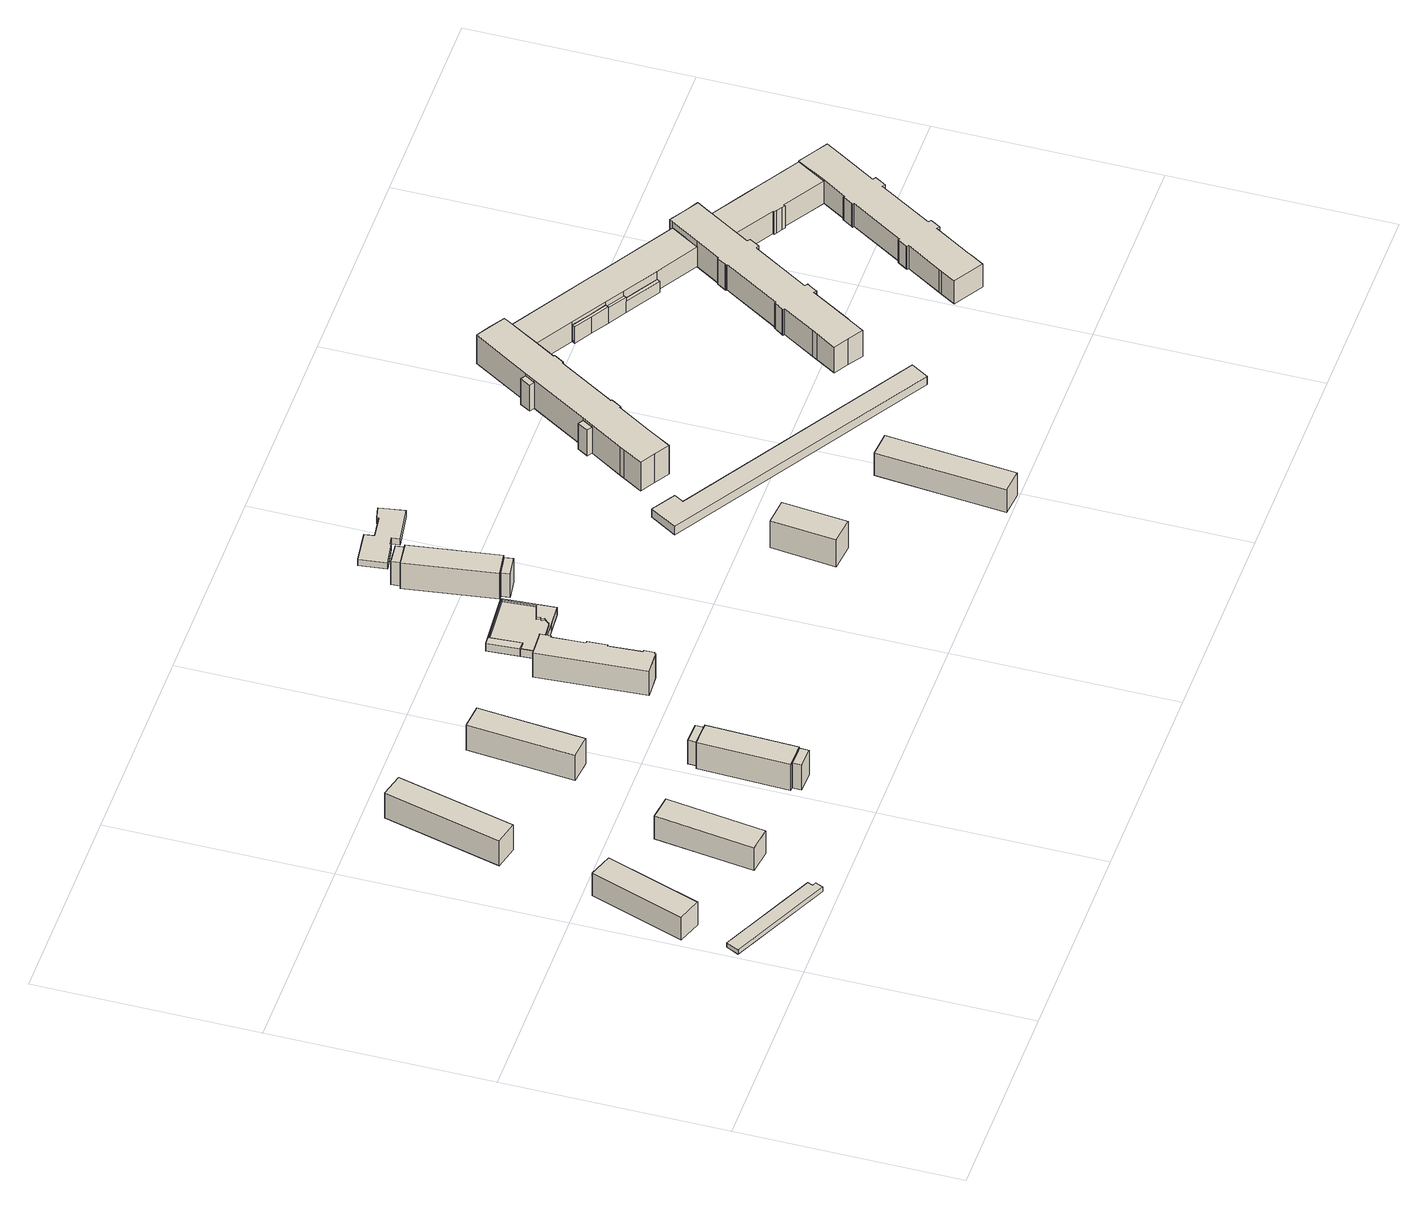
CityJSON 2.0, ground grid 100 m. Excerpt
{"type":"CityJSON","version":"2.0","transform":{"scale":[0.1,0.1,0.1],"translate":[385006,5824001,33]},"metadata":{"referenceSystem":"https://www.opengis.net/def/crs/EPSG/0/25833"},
"CityObjects":{
"building1":{"type":"Building","attributes":{"Gemeindeschluessel":"11000012","BezugspunktDach":"2200","function":"31001_2463","measuredHeight":2.44,"storeysAboveGround":1},"address":[{"country":"Germany","locality":"Berlin","thoroughfareNumber":"7","thoroughfareName":"Rue Ambroise Paré"}],"geometry":[{"type":"Solid","lod":"1","boundaries":[[[[0,1,2,3,4,5]],[[6,7,8,9,10,11]],[[6,11,5,4]],[[7,6,4,3]],[[8,7,3,2]],[[9,8,2,1]],[[10,9,1,0]],[[11,10,0,5]]]]}]},
"building2":{"type":"Building","attributes":{"Gemeindeschluessel":"11000012","BezugspunktDach":"2200","function":"31001_1010","measuredHeight":14.99,"storeysAboveGround":3},"address":[{"country":"Germany","locality":"Berlin","thoroughfareNumber":"5, 5A","thoroughfareName":"Rue Ambroise Paré"}],"geometry":[{"type":"Solid","lod":"1","boundaries":[[[[12,13,14,15]],[[16,17,18,19]],[[16,19,15,14]],[[17,16,14,13]],[[18,17,13,12]],[[19,18,12,15]]]]}]},
"building3":{"type":"Building","attributes":{"Gemeindeschluessel":"11000012","BezugspunktDach":"2200","function":"31001_1010","measuredHeight":15.09,"storeysAboveGround":3},"address":[{"country":"Germany","locality":"Berlin","thoroughfareNumber":"3, 3A","thoroughfareName":"Rue Ambroise Paré"}],"geometry":[{"type":"Solid","lod":"1","boundaries":[[[[20,21,22,23]],[[24,25,26,27]],[[24,27,23,22]],[[25,24,22,21]],[[26,25,21,20]],[[27,26,20,23]]]]}]},
"building4":{"type":"Building","attributes":{"Gemeindeschluessel":"11000012","BezugspunktDach":"2200","function":"31001_1010","measuredHeight":16.57,"storeysAboveGround":3},"address":[{"country":"Germany","locality":"Berlin","thoroughfareNumber":"6, 6A, 6B","thoroughfareName":"Rue Ambroise Paré"}],"geometry":[{"type":"Solid","lod":"1","boundaries":[[[[28,29,30,31]],[[32,33,34,35]],[[32,35,31,30]],[[33,32,30,29]],[[34,33,29,28]],[[35,34,28,31]]]]}]},
"building5":{"type":"Building","attributes":{"Gemeindeschluessel":"11000012","function":"31001_1010"},"address":[{"country":"Germany","locality":"Berlin","thoroughfareNumber":"172, 174","thoroughfareName":"Kurt-Schumacher-Damm"}],"children":["building5-1","building5-2","building5-3"]},
"building5-1":{"type":"BuildingPart","attributes":{"BezugspunktDach":"2200","measuredHeight":17.13,"storeysAboveGround":3},"parents":["building5"],"geometry":[{"type":"MultiSurface","lod":"1","boundaries":[[[36,37,38,39,40,41]],[[42,43,44,45,46,47]],[[42,47,41,40]],[[48,49,50,42,40,39]],[[51,48,43,39,38]],[[45,44,38,37]],[[52,53,37,36]],[[47,46,36,41],[54,55,52,46]],[[43,50,49,48]],[[44,43,48,51]],[[46,45,53,52]],[[52,55,54,46]]]}]},
"building5-2":{"type":"BuildingPart","attributes":{"BezugspunktDach":"2200","measuredHeight":15.19,"storeysAboveGround":3},"parents":["building5"],"geometry":[{"type":"MultiSurface","lod":"1","boundaries":[[[56,53,55,57]],[[54,45,58,59]],[[54,59,57,55]],[[58,45,53,56]],[[59,58,56,57]],[[46,52,53,45]],[[54,55,52,46,60]]]}]},
"building5-3":{"type":"BuildingPart","attributes":{"BezugspunktDach":"2200","measuredHeight":13.14,"storeysAboveGround":3},"parents":["building5"],"geometry":[{"type":"MultiSurface","lod":"1","boundaries":[[[51,61,62,49]],[[63,64,44,50]],[[63,50,49,62]],[[64,63,62,61]],[[44,64,61,51]],[[50,43,48,49]],[[44,51,48,65,43]]]}]},
"building6":{"type":"Building","attributes":{"Gemeindeschluessel":"11000012","BezugspunktDach":"2200","function":"31001_1010","measuredHeight":16.58,"storeysAboveGround":3},"address":[{"country":"Germany","locality":"Berlin","thoroughfareNumber":"4, 4A","thoroughfareName":"Rue Ambroise Paré"}],"geometry":[{"type":"Solid","lod":"1","boundaries":[[[[66,67,68,69]],[[70,71,72,73]],[[70,73,69,68]],[[71,70,68,67]],[[72,71,67,66]],[[73,72,66,69]]]]}]},
"building7":{"type":"Building","attributes":{"Gemeindeschluessel":"11000012","BezugspunktDach":"2200","function":"31001_1010","measuredHeight":16.67,"storeysAboveGround":3},"address":[{"country":"Germany","locality":"Berlin","thoroughfareNumber":"2, 2A","thoroughfareName":"Rue Ambroise Paré"}],"geometry":[{"type":"Solid","lod":"1","boundaries":[[[[74,75,76,77,78,79,80,81,82,83,84,85,86,87,88,89,90]],[[91,92,93,94,95,96,97,98,99,100,101,102,103,104,105,106,107]],[[91,107,90,89]],[[92,91,89,88]],[[93,92,88,87]],[[94,93,87,86]],[[95,94,86,85]],[[96,95,85,84]],[[97,96,84,83]],[[98,97,83,82]],[[99,98,82,81]],[[100,99,81,80]],[[101,100,80,79]],[[102,101,79,78]],[[103,102,78,77]],[[104,103,77,76]],[[105,104,76,75]],[[106,105,75,74]],[[107,106,74,90]]]]}]},
"building8":{"type":"Building","attributes":{"Gemeindeschluessel":"11000012","BezugspunktDach":"2200","function":"51009_1610","measuredHeight":4.08,"storeysAboveGround":0},"address":[{"country":"Germany","locality":"Berlin"}],"geometry":[{"type":"Solid","lod":"1","boundaries":[[[[108,109,110,111,112,113,114,115,116,117,118,119,120,121,122,123,124,125,126,127,128]],[[129,130,131,94,93,132,133,134,135,136,137,138,139,140,141,142,143,144,92,91,145]],[[129,145,128,127]],[[130,129,127,126]],[[131,130,126,125]],[[94,131,125,124]],[[93,94,124,123]],[[132,93,123,122]],[[133,132,122,121]],[[134,133,121,120]],[[135,134,120,119]],[[136,135,119,118]],[[137,136,118,117]],[[138,137,117,116]],[[139,138,116,115]],[[140,139,115,114]],[[141,140,114,113]],[[142,141,113,112]],[[143,142,112,111]],[[144,143,111,110]],[[92,144,110,109]],[[91,92,109,108]],[[145,91,108,128]]]]}]},
"building9":{"type":"Building","attributes":{"Gemeindeschluessel":"11000012","BezugspunktDach":"2200","function":"31001_2054","measuredHeight":3.37,"storeysAboveGround":1},"address":[{"country":"Germany","locality":"Berlin","thoroughfareNumber":"1","thoroughfareName":"Rue Dominique Larrey"}],"geometry":[{"type":"Solid","lod":"1","boundaries":[[[[146,147,148,149,150,151,152,153,154,155,156,157,158,159,160]],[[143,142,141,140,139,138,137,136,135,134,133,132,93,92,144]],[[143,144,160,159]],[[142,143,159,158]],[[141,142,158,157]],[[140,141,157,156]],[[139,140,156,155]],[[138,139,155,154]],[[137,138,154,153]],[[136,137,153,152]],[[135,136,152,151]],[[134,135,151,150]],[[133,134,150,149]],[[132,133,149,148]],[[93,132,148,147]],[[92,93,147,146]],[[144,92,146,160]]]]}]},
"building10":{"type":"Building","attributes":{"Gemeindeschluessel":"11000012","function":"31001_1010"},"address":[{"country":"Germany","locality":"Berlin","thoroughfareNumber":"3, 3A","thoroughfareName":"Rue Dominique Larrey"}],"children":["building10-1","building10-2","building10-3"]},
"building10-1":{"type":"BuildingPart","attributes":{"BezugspunktDach":"2200","measuredHeight":17.01,"storeysAboveGround":3},"parents":["building10"],"geometry":[{"type":"MultiSurface","lod":"1","boundaries":[[[161,162,163,164,165]],[[166,167,168,169,170]],[[171,172,173,172,174,175,176,177,170,165,164]],[[167,166,164,163]],[[178,179,180,163,162]],[[169,181,182,178,168,162,161]],[[170,169,161,165]],[[166,177,176,172,171]],[[176,175,174,172,173]],[[168,183,179,178]],[[184,183,167,180,179]],[[168,178,182,181]]]}]},
"building10-2":{"type":"BuildingPart","attributes":{"BezugspunktDach":"2200","measuredHeight":14.61,"storeysAboveGround":3},"parents":["building10"],"geometry":[{"type":"MultiSurface","lod":"1","boundaries":[[[174,172,171,185,186]],[[187,166,176,175,188]],[[187,188,186,185]],[[166,187,185,171]],[[188,175,174,186]],[[176,166,189,171,172]],[[175,176,172,174]]]}]},
"building10-3":{"type":"BuildingPart","attributes":{"BezugspunktDach":"2200","measuredHeight":14.02,"storeysAboveGround":3},"parents":["building10"],"geometry":[{"type":"MultiSurface","lod":"1","boundaries":[[[190,191,180,179,182]],[[183,167,192,193,181]],[[181,168,183]],[[192,167,180,191]],[[193,192,191,190]],[[181,193,190,182]],[[183,168,178,179]],[[182,178,168,181]],[[183,179,180,167,194]]]}]},
"building11":{"type":"Building","attributes":{"Gemeindeschluessel":"11000001","BezugspunktDach":"2200","function":"31001_1010","measuredHeight":17.64,"storeysAboveGround":3},"address":[{"country":"Germany","locality":"Berlin","thoroughfareNumber":"2","thoroughfareName":"Charles-Corcelle-Ring"}],"geometry":[{"type":"Solid","lod":"1","boundaries":[[[[195,196,197,198]],[[199,200,201,202]],[[199,202,198,197]],[[200,199,197,196]],[[201,200,196,195]],[[202,201,195,198]]]]}]},
"building12":{"type":"Building","attributes":{"Gemeindeschluessel":"11000012","BezugspunktDach":"2200","function":"31001_2054","measuredHeight":3.25,"storeysAboveGround":1},"address":[{"country":"Germany","locality":"Berlin","thoroughfareNumber":"5","thoroughfareName":"Rue Dominique Larrey"}],"geometry":[{"type":"Solid","lod":"1","boundaries":[[[[203,204,205,206,207,208,209,210,211,212,213,214]],[[215,216,217,218,219,220,221,222,223,224,225,226]],[[215,226,214,213]],[[216,215,213,212]],[[217,216,212,211]],[[218,217,211,210]],[[219,218,210,209]],[[220,219,209,208]],[[221,220,208,207]],[[222,221,207,206]],[[223,222,206,205]],[[224,223,205,204]],[[225,224,204,203]],[[226,225,203,214]]]]}]},
"building13":{"type":"Building","attributes":{"Gemeindeschluessel":"11000001","BezugspunktDach":"2200","function":"31001_1010","measuredHeight":14.55,"storeysAboveGround":3},"address":[{"country":"Germany","locality":"Berlin","thoroughfareNumber":"4","thoroughfareName":"Charles-Corcelle-Ring"}],"geometry":[{"type":"Solid","lod":"1","boundaries":[[[[227,228,229,230]],[[231,232,233,234]],[[231,234,230,229]],[[232,231,229,228]],[[233,232,228,227]],[[234,233,227,230]]]]}]},
"building14":{"type":"Building","attributes":{"Gemeindeschluessel":"11000001","BezugspunktDach":"2200","function":"31001_3073","measuredHeight":4.63,"storeysAboveGround":1},"address":[{"country":"Germany","locality":"Berlin","thoroughfareNumber":"41 (90)","thoroughfareName":"Kurt-Schumacher-Damm"}],"geometry":[{"type":"Solid","lod":"1","boundaries":[[[[235,236,237,238,239,240]],[[241,242,243,244,245,246]],[[241,246,240,239]],[[242,241,239,238]],[[243,242,238,237]],[[244,243,237,236]],[[245,244,236,235]],[[246,245,235,240]]]]}]},
"building15":{"type":"Building","attributes":{"Gemeindeschluessel":"11000001","function":"31001_3073"},"address":[{"country":"Germany","locality":"Berlin","thoroughfareNumber":"41 (91)","thoroughfareName":"Kurt-Schumacher-Damm"}],"children":["building15-1","building15-2","building15-3","building15-4","building15-5","building15-6","building15-7","building15-8","building15-9"]},
"building15-1":{"type":"BuildingPart","attributes":{"BezugspunktDach":"2200","measuredHeight":17.86,"storeysAboveGround":4},"parents":["building15"],"geometry":[{"type":"MultiSurface","lod":"1","boundaries":[[[247,248,249,250,251,252,253,254,255,256,257,258,259,260,261,262,263,264,265,266,267,268,269,270,271,272,273,274,275,276,277,278,279,280,281,282,283,284,285]],[[286,287,288,289,290,291,292,293,294,295,296,297,298,299,300,301,302,303,304,305,306,307,308,309,310,311,312,313,314,315,316,317,318,319,320,321,322,323,324]],[[286,324,285,284]],[[287,286,284,283]],[[288,287,283,282]],[[289,288,282,281]],[[290,289,281,280]],[[291,290,280,279]],[[292,291,279,278]],[[293,292,278,277]],[[294,293,277,276]],[[295,294,276,275]],[[296,295,275,274]],[[297,296,274,273]],[[298,297,273,272]],[[299,298,272,271]],[[300,299,271,270]],[[301,300,325,326,327,328,329,270,269],[327,330,331,328]],[[302,301,269,268]],[[303,302,268,267]],[[304,303,267,266]],[[305,304,266,265]],[[306,305,265,264]],[[307,332,333,334,306,264,263]],[[308,307,263,262]],[[309,308,262,261]],[[310,309,261,260]],[[311,310,260,259]],[[312,311,259,258]],[[313,312,258,257]],[[314,313,257,256]],[[315,314,256,255]],[[316,315,255,254]],[[317,316,254,253]],[[318,317,253,252]],[[319,318,252,251]],[[320,319,251,250]],[[321,320,250,249]],[[322,321,249,248]],[[323,322,248,247]],[[324,323,247,285]],[[331,330,327,328]],[[329,328,327,326,325]],[[335,333,332,307]],[[335,306,334,333]]]}]},
"building15-2":{"type":"BuildingPart","attributes":{"BezugspunktDach":"2200","measuredHeight":14.48,"storeysAboveGround":4},"parents":["building15"],"geometry":[{"type":"MultiSurface","lod":"1","boundaries":[[[336,337,338,339]],[[340,341,342,343]],[[340,343,339,338]],[[341,340,338,337]],[[343,342,336,339]],[[344,342,341,345,337,336]]]}]},
"building15-3":{"type":"BuildingPart","attributes":{"BezugspunktDach":"2200","measuredHeight":13.15,"storeysAboveGround":4},"parents":["building15"],"geometry":[{"type":"MultiSurface","lod":"1","boundaries":[[[346,347,348,349,350,351]],[[352,353,354,355,356,357]],[[352,357,351,350]],[[355,354,348,347]],[[356,355,347,346]],[[357,356,346,351]],[[353,352,358,350,349]],[[354,353,349,348]]]}]},
"building15-4":{"type":"BuildingPart","attributes":{"BezugspunktDach":"2200","measuredHeight":8.06,"storeysAboveGround":4},"parents":["building15"],"geometry":[{"type":"Solid","lod":"1","boundaries":[[[[359,360,361,362,363]],[[364,365,366,367,368]],[[364,368,363,362]],[[367,366,360,359]],[[368,367,359,363]],[[365,364,362,361]],[[366,365,361,360]]]]}]},
"building15-5":{"type":"BuildingPart","attributes":{"BezugspunktDach":"2200","measuredHeight":12.15,"storeysAboveGround":4},"parents":["building15"],"geometry":[{"type":"MultiSurface","lod":"1","boundaries":[[[369,370,371,372,329,328,331,373,374,375,376,377]],[[378,379,380,381,330,327,326,366,364,354,352,382]],[[380,379,375,374]],[[381,380,374,373]],[[330,381,373,331]],[[366,326,329,372]],[[364,366,372,371],[360,366,365,364,362,361]],[[354,364,371,370]],[[350,349,383,349,348,370,369]],[[352,384,352,354,385,354,353]],[[382,352,369,377]],[[378,382,386,377,376]],[[387,379,378,376,375]],[[327,330,388,331,328]],[[327,328,329,326]],[[362,364,365,361]],[[365,366,360,361,389]],[[384,352,353,349,350]],[[353,354,385,348,349,383]]]}]},
"building15-6":{"type":"BuildingPart","attributes":{"BezugspunktDach":"2200","measuredHeight":16.1,"storeysAboveGround":4},"parents":["building15"],"geometry":[{"type":"Solid","lod":"1","boundaries":[[[[390,391,392,393,394,395,396,397,398,399,400,401,402,403,404,405,406,407,408,409,410,411,412,413,414,415,416,417,418,419,420,421,422,423,424,425]],[[426,427,428,429,430,431,432,433,434,435,436,437,438,439,440,441,442,443,444,445,446,447,448,449,450,451,452,453,454,455,456,457,458,459,460,461]],[[426,461,425,424]],[[427,426,424,423]],[[428,427,423,422]],[[429,428,422,421]],[[430,429,421,420]],[[431,430,420,419]],[[432,431,419,418]],[[433,432,418,417]],[[434,433,417,416]],[[435,434,416,415]],[[436,435,415,414]],[[437,436,414,413]],[[438,437,413,412]],[[439,438,412,411]],[[440,439,411,410]],[[441,440,410,409]],[[442,441,409,408]],[[443,442,408,407]],[[444,443,407,406]],[[445,444,406,405]],[[446,445,405,404]],[[447,446,404,403]],[[448,447,403,402]],[[449,448,402,401]],[[450,449,401,400]],[[451,450,400,399]],[[452,451,399,398]],[[453,452,398,397]],[[454,453,397,396]],[[455,454,396,395]],[[456,455,395,394]],[[457,456,394,393]],[[458,457,393,392]],[[459,458,392,391]],[[460,459,391,390]],[[461,460,390,425]]]]}]},
"building15-7":{"type":"BuildingPart","attributes":{"BezugspunktDach":"2200","measuredHeight":14.43,"storeysAboveGround":4},"parents":["building15"],"geometry":[{"type":"MultiSurface","lod":"1","boundaries":[[[462,463,464,465,466,467,468,469,470,471,472,334,333,332]],[[473,474,475,476,441,477,440,478,479,480,481,482,483,484]],[[473,484,332,307,335]],[[474,473,333,335,306]],[[475,474,334,472]],[[476,475,472,471]],[[441,476,471,470]],[[477,441,470,469]],[[440,477,469,468]],[[478,440,468,467]],[[479,478,467,466]],[[480,479,466,465]],[[481,480,465,464]],[[482,481,464,463]],[[483,482,463,462]],[[484,483,462,332]],[[335,307,332,333]],[[306,335,333,334,485]]]}]},
"building15-8":{"type":"BuildingPart","attributes":{"BezugspunktDach":"2200","measuredHeight":17.4,"storeysAboveGround":4},"parents":["building15"],"geometry":[{"type":"MultiSurface","lod":"1","boundaries":[[[486,487,488,489,490,491,492,493,494,495,496,497,498,499,500,501,502,503,504,505,506,507,508,509,510,511]],[[512,513,342,341,514,515,516,517,518,519,520,521,522,523,524,525,526,527,528,529,530,531,532,533,534,535]],[[512,535,511,510]],[[513,512,510,509]],[[342,513,509,508]],[[341,337,336,508,507]],[[514,341,507,506]],[[515,536,537,514,506,505]],[[516,515,505,504]],[[517,516,504,503]],[[518,517,503,502]],[[375,379,519,518,502,501]],[[520,519,379,378,382,377,376,375,538,501,500]],[[521,520,500,499]],[[522,521,499,498]],[[523,522,498,497]],[[524,523,497,496]],[[525,524,496,495]],[[526,525,495,494]],[[527,526,494,493]],[[528,527,493,492]],[[529,528,492,491]],[[530,529,491,490]],[[531,530,490,489]],[[532,531,489,488]],[[533,532,488,487]],[[534,533,487,486]],[[535,534,486,511]],[[336,337,341,342]],[[514,537,536,515]],[[377,382,378,376]]]}]},
"building15-9":{"type":"BuildingPart","attributes":{"BezugspunktDach":"2200","measuredHeight":14.48,"storeysAboveGround":4},"parents":["building15"],"geometry":[{"type":"Solid","lod":"1","boundaries":[[[[537,536,539,540]],[[541,515,514,542]],[[541,542,540,539]],[[515,541,539,536]],[[542,514,537,540]],[[515,536,537,514]]]]}]},
"building16":{"type":"Building","attributes":{"Gemeindeschluessel":"11000001","BezugspunktDach":"2200","function":"51009_1610","measuredHeight":8.47,"storeysAboveGround":0},"address":[{"country":"Germany","locality":"Berlin"}],"geometry":[{"type":"Solid","lod":"1","boundaries":[[[[543,544,545,546]],[[354,364,368,355]],[[354,355,546,545]],[[364,354,545,544]],[[368,364,544,543]],[[355,368,543,546]]]]}]}
},
"vertices":[
[467,64,50],[483,99,50],[465,107,50],[475,130,50],[32,340,50],[5,283,50],[32,340,26],[475,130,26],[465,107,26],[483,99,26],[467,64,26],[5,283,26],
[128,493,149],[276,918,149],[170,955,149],[22,530,149],[170,955,22],[276,918,22],[128,493,22],[22,530,22],
[622,355,146],[685,800,146],[573,815,146],[511,370,146],[573,815,19],[685,800,19],[622,355,19],[511,370,19],
[338,1344,160],[473,1875,160],[368,1902,160],[231,1371,160],[368,1902,21],[473,1875,21],[338,1344,21],[231,1371,21],
[1073,368,160],[1128,367,160],[1140,774,160],[1085,776,160],[1029,777,160],[1017,370,160],[1029,777,16],[1085,776,16],[1140,774,16],[1128,367,16],[1073,368,16],[1017,370,16],[1085,776,147],[1046,777,147],[1046,777,16],[1140,774,147],[1073,368,154],[1128,367,154],[1034,369,16],[1034,369,154],
[1127,325,154],[1033,328,154],[1127,325,16],[1033,328,16],[1064,369,16],
[1141,815,147],[1047,818,147],[1047,818,16],[1141,815,16],[1085,776,79],
[920,1215,160],[965,1693,160],[856,1704,160],[811,1225,160],[856,1704,20],[965,1693,20],[920,1215,20],[811,1225,20],
[1386,1087,155],[1495,1094,155],[1495,1098,155],[1503,1099,155],[1500,1146,155],[1492,1146,155],[1482,1294,155],[1489,1295,155],[1483,1384,155],[1475,1384,155],[1465,1532,155],[1473,1532,155],[1471,1570,155],[1470,1580,155],[1465,1580,155],[1462,1579,155],[1352,1574,155],[1462,1579,21],[1465,1580,21],[1470,1580,21],[1471,1570,21],[1473,1532,21],[1465,1532,21],[1475,1384,21],[1483,1384,21],[1489,1295,21],[1482,1294,21],[1492,1146,21],[1500,1146,21],[1503,1099,21],[1495,1098,21],[1495,1094,21],[1386,1087,21],[1352,1574,21],
[1462,1579,62],[1465,1580,62],[1459,1659,62],[1494,1661,62],[1484,1800,62],[1715,1817,62],[1726,1673,62],[1655,1653,62],[1660,1634,62],[1653,1629,62],[1661,1617,62],[1640,1593,62],[1626,1589,62],[1569,1584,62],[1569,1587,62],[1470,1580,62],[1471,1570,62],[1640,1582,62],[1738,1589,62],[1721,1823,62],[1446,1803,62],[1721,1823,21],[1738,1589,21],[1640,1582,21],[1569,1587,21],[1569,1584,21],[1626,1589,21],[1640,1593,21],[1661,1617,21],[1653,1629,21],[1660,1634,21],[1655,1653,21],[1726,1673,21],[1715,1817,21],[1484,1800,21],[1494,1661,21],[1459,1659,21],[1446,1803,21],
[1465,1580,55],[1470,1580,55],[1569,1587,55],[1569,1584,55],[1626,1589,55],[1640,1593,55],[1661,1617,55],[1653,1629,55],[1660,1634,55],[1655,1653,55],[1726,1673,55],[1715,1817,55],[1484,1800,55],[1494,1661,55],[1459,1659,55],
[1761,1840,162],[1816,1848,162],[1870,1856,162],[1811,2260,162],[1701,2247,162],[1811,2260,20],[1870,1856,20],[1816,1848,20],[1761,1840,20],[1701,2247,20],[1811,2260,150],[1764,2254,150],[1764,2254,85],[1718,2249,150],[1718,2249,20],[1764,2254,20],[1801,2259,20],[1816,1848,150],[1824,1849,150],[1870,1856,150],[1778,1842,20],[1778,1842,150],[1824,1849,20],[1824,1849,85],
[1805,2300,150],[1713,2290,150],[1805,2300,20],[1713,2290,20],[1811,2260,121],
[1784,1802,150],[1876,1816,150],[1876,1816,20],[1784,1802,20],[1868,1856,20],
[2484,576,156],[2513,870,156],[2393,882,156],[2362,590,156],[2393,882,7],[2513,870,7],[2484,576,7],[2362,590,7],
[1798,2330,54],[1910,2350,54],[1909,2353,54],[1945,2359,54],[1951,2323,54],[2121,2349,54],[2103,2466,54],[2044,2453,54],[2045,2443,54],[1939,2429,54],[1933,2473,54],[1781,2453,54],[1933,2473,21],[1939,2429,21],[2045,2443,21],[2044,2453,21],[2103,2466,21],[2121,2349,21],[1951,2323,21],[1945,2359,21],[1909,2353,21],[1910,2350,21],[1798,2330,21],[1781,2453,21],
[2972,6,149],[3028,588,149],[2916,598,149],[2860,17,149],[2916,598,24],[3028,588,24],[2972,6,24],[2860,17,24],
[3500,553,69],[3548,630,69],[2489,1283,69],[2515,1325,69],[2410,1391,69],[2335,1271,69],[2410,1391,23],[2515,1325,23],[2489,1283,23],[3548,630,23],[3500,553,23],[2335,1271,23],
[3522,895,164],[3587,854,164],[3628,920,164],[3637,934,164],[3746,1112,164],[3758,1104,164],[3763,1113,164],[3782,1142,164],[3787,1151,164],[3774,1159,164],[3933,1416,164],[3946,1408,164],[3949,1412,164],[3972,1450,164],[3975,1454,164],[3962,1463,164],[4010,1541,164],[4091,1673,164],[4122,1722,164],[4074,1751,164],[4056,1762,164],[3991,1802,164],[3981,1786,164],[3901,1656,164],[3832,1545,164],[3828,1547,164],[3825,1543,164],[3803,1507,164],[3800,1502,164],[3804,1500,164],[3646,1243,164],[3640,1246,164],[3638,1242,164],[3614,1205,164],[3612,1200,164],[3617,1197,164],[3526,1049,164],[3512,1025,164],[3457,935,164],[3512,1025,21],[3526,1049,21],[3617,1197,21],[3612,1200,21],[3614,1205,21],[3638,1242,21],[3640,1246,21],[3646,1243,21],[3804,1500,21],[3800,1502,21],[3803,1507,21],[3825,1543,21],[3828,1547,21],[3832,1545,21],[3901,1656,21],[3981,1786,21],[3991,1802,21],[4056,1762,21],[4074,1751,21],[4122,1722,21],[4091,1673,21],[4010,1541,21],[3962,1463,21],[3975,1454,21],[3972,1450,21],[3949,1412,21],[3946,1408,21],[3933,1416,21],[3774,1159,21],[3787,1151,21],[3782,1142,21],[3763,1113,21],[3758,1104,21],[3746,1112,21],[3637,934,21],[3628,920,21],[3587,854,21],[3522,895,21],[3457,935,21],[3901,1656,99],[3901,1656,23],[3941,1721,23],[3941,1721,131],[3901,1656,131],[3981,1786,23],[3981,1786,131],[4010,1541,129],[4050,1607,129],[4091,1673,129],[4050,1607,21],
[2720,1742,152],[2748,1788,152],[2727,1802,152],[2698,1755,152],[2727,1802,8],[2748,1788,8],[2720,1742,8],[2698,1755,8],[2720,1742,28],[2748,1788,47],
[3392,1950,113],[3469,1903,113],[3477,1916,113],[3399,1963,113],[3322,2011,113],[3314,1998,113],[3322,2011,23],[3399,1963,23],[3477,1916,23],[3469,1903,23],[3392,1950,23],[3314,1998,23],[3322,2011,86],
[3706,1757,86],[3714,1770,86],[3636,1818,86],[3559,1865,86],[3551,1852,86],[3559,1865,23],[3636,1818,23],[3714,1770,23],[3706,1757,23],[3551,1852,23],
[3322,2011,131],[3477,1916,131],[3559,1865,131],[3714,1770,131],[3637,1996,131],[3586,2028,131],[3215,2254,131],[3175,2190,131],[3136,2125,131],[3175,2190,23],[3215,2254,23],[3586,2028,23],[3637,1996,23],[3136,2125,23],[3399,1963,36],[3322,2011,101],[3477,1916,57],[3136,2125,117],[3215,2254,32],[3981,1786,50],[3636,1818,58],
[4143,514,134],[4183,579,134],[4192,594,134],[4291,755,134],[4304,746,134],[4311,758,134],[4325,781,134],[4332,792,134],[4319,800,134],[4467,1041,134],[4480,1033,134],[4487,1045,134],[4502,1069,134],[4510,1083,134],[4497,1091,134],[4580,1226,134],[4589,1240,134],[4645,1331,134],[4580,1372,134],[4514,1412,134],[4433,1280,134],[4366,1171,134],[4360,1175,134],[4358,1171,134],[4332,1130,134],[4330,1125,134],[4336,1122,134],[4188,881,134],[4182,885,134],[4179,880,134],[4156,843,134],[4154,839,134],[4160,835,134],[4061,674,134],[4052,660,134],[4012,595,134],[4052,660,6],[4061,674,6],[4160,835,6],[4154,839,6],[4156,843,6],[4179,880,6],[4182,885,6],[4188,881,6],[4336,1122,6],[4330,1125,6],[4332,1130,6],[4358,1171,6],[4360,1175,6],[4366,1171,6],[4433,1280,6],[4514,1412,6],[4580,1372,6],[4645,1331,6],[4589,1240,6],[4580,1226,6],[4497,1091,6],[4510,1083,6],[4502,1069,6],[4487,1045,6],[4480,1033,6],[4467,1041,6],[4319,800,6],[4332,792,6],[4325,781,6],[4311,758,6],[4304,746,6],[4291,755,6],[4192,594,6],[4183,579,6],[4143,514,6],[4012,595,6],
[4198,1425,129],[4195,1419,129],[4207,1411,129],[4232,1396,129],[4245,1388,129],[4248,1394,129],[4433,1280,129],[4519,1318,129],[4514,1412,129],[4320,1532,129],[4283,1554,129],[4050,1607,6],[4091,1673,6],[4283,1554,6],[4320,1532,6],[4519,1318,6],[4248,1394,6],[4245,1388,6],[4232,1396,6],[4207,1411,6],[4195,1419,6],[4198,1425,6],[4010,1541,6],[4091,1673,83],
[2627,1445,166],[2693,1405,166],[2748,1495,166],[2761,1516,166],[2852,1664,166],[2857,1661,166],[2860,1666,166],[2883,1704,166],[2886,1708,166],[2881,1711,166],[3039,1968,166],[3044,1965,166],[3072,2010,166],[3067,2013,166],[3136,2125,166],[3215,2254,166],[3225,2271,166],[3161,2311,166],[3096,2350,166],[2936,2091,166],[2908,2046,166],[2748,1788,166],[2720,1742,166],[2627,1593,166],[2614,1571,166],[2561,1486,166],[2614,1571,8],[2627,1593,8],[2908,2046,8],[2936,2091,8],[3096,2350,8],[3161,2311,8],[3225,2271,8],[3215,2254,8],[3136,2125,8],[3067,2013,8],[3072,2010,8],[3044,1965,8],[3039,1968,8],[2881,1711,8],[2886,1708,8],[2883,1704,8],[2860,1666,8],[2857,1661,8],[2852,1664,8],[2761,1516,8],[2748,1495,8],[2693,1405,8],[2627,1445,8],[2561,1486,8],[2936,2091,152],[2908,2046,152],[3215,2254,52],
[2914,2105,152],[2886,2059,152],[2914,2105,8],[2886,2059,8],
[3551,1852,107],[3559,1865,107],[3477,1916,107],[3469,1903,107]
]}
